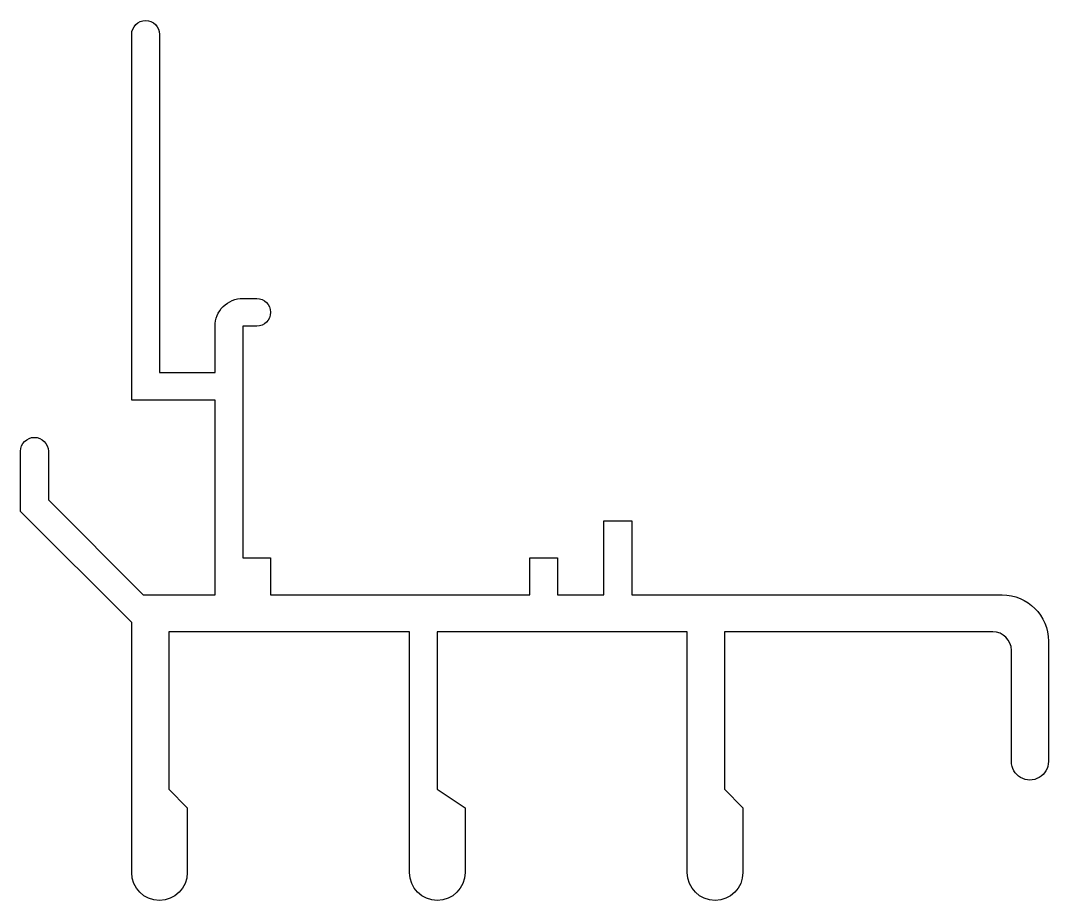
# Model space of a CAD drawing. Extents: x 221.7 to 277.2, y 224 to 271.5.
import ezdxf

# ---------------------------------------------------------------- set-up
doc = ezdxf.new("R2010")
doc.units = 0
doc.layers.add('ANA', color=220, linetype='CONTINUOUS')

msp = doc.modelspace()

# ---------------------------------------------------------------- linework, layer by layer
at = {"layer": 'ANA'}
msp.add_lwpolyline([(277.213, 238.03), (277.213, 231.53, -1.000001), (275.213, 231.53), (275.213, 237.53, 0.414213), (274.213, 238.53), (259.713, 238.53), (259.713, 230.03), (260.713, 229.03), (260.713, 225.53, -1), (257.713, 225.53), (257.713, 238.53), (244.213, 238.53), (244.213, 230.03), (245.713, 229.03), (245.713, 225.53, -1), (242.713, 225.53), (242.713, 238.53), (229.713, 238.53), (229.713, 230.03), (230.713, 229.03), (230.713, 225.53, -1), (227.713, 225.53), (227.713, 239.03), (221.713, 245.03), (221.713, 248.28, -1), (223.213, 248.28), (223.213, 245.652), (228.334, 240.53), (232.213, 240.53), (232.213, 251.03), (227.713, 251.03), (227.713, 270.78, -0.999997), (229.213, 270.78), (229.213, 252.53), (232.213, 252.53), (232.213, 255.03, -0.414214), (233.713, 256.53), (234.463, 256.53, -0.999999), (234.463, 255.03), (233.713, 255.03), (233.713, 242.53), (235.213, 242.53), (235.213, 240.53), (249.213, 240.53), (249.213, 242.53), (250.713, 242.53), (250.713, 240.53), (253.213, 240.53), (253.213, 244.53), (254.713, 244.53), (254.713, 240.53), (274.713, 240.53, -0.414213), (277.213, 238.03)], format="xyb", dxfattribs=at)

doc.saveas('drawing.dxf')
